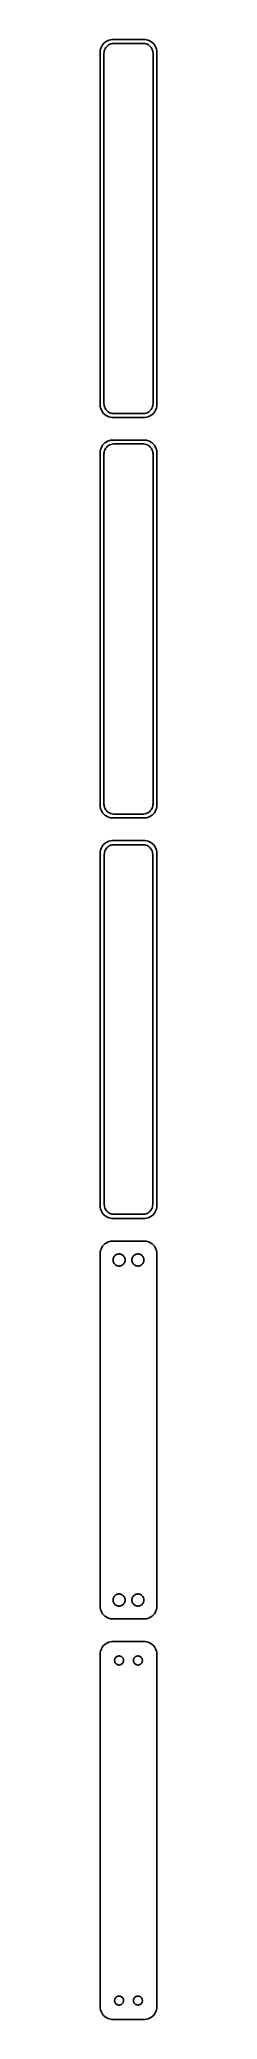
# Model space of a CAD drawing. Header units: metres. Extents: x -11 to 11, y 561 to 1347.
import ezdxf

# ---------------------------------------------------------------- set-up
doc = ezdxf.new("R2010")
doc.units = ezdxf.units.M

msp = doc.modelspace()

# ---------------------------------------------------------------- linework, layer by layer
for p, q in [((-10.6315, 1344.41), (-10.8989, 1343.84)), ((-10.2951, 1344.94), (-10.6315, 1344.41)), ((-9.89484, 1345.42), (-10.2951, 1344.94)), ((-9.43712, 1345.85), (-9.89484, 1345.42)), ((-8.92912, 1346.22), (-9.43712, 1345.85)), ((-8.98605, 1343.85), (-8.66586, 1344.24)), ((-8.37889, 1346.52), (-8.92912, 1346.22)), ((-8.66586, 1344.24), (-8.29968, 1344.58)), ((-7.79507, 1346.76), (-8.37889, 1346.52)), ((-8.29968, 1344.58), (-7.8933, 1344.88)), ((-7.8933, 1344.88), (-7.45311, 1345.12)), ((-7.1869, 1346.91), (-7.79507, 1346.76)), ((-7.45311, 1345.12), (-6.98605, 1345.3)), ((-6.56395, 1346.99), (-7.1869, 1346.91)), ((-6.98605, 1345.3), (-6.49951, 1345.43)), ((6.56395, 1346.99), (-6.56395, 1346.99)), ((-6.49951, 1345.43), (-6.00116, 1345.49)), ((-6.00116, 1345.49), (6.00116, 1345.49)), ((6.00116, 1345.49), (6.49951, 1345.43)), ((6.49951, 1345.43), (6.98605, 1345.3)), ((7.1869, 1346.91), (6.56395, 1346.99)), ((6.98605, 1345.3), (7.45311, 1345.12)), ((7.79507, 1346.76), (7.1869, 1346.91)), ((7.45311, 1345.12), (7.8933, 1344.88)), ((8.37889, 1346.52), (7.79507, 1346.76)), ((7.8933, 1344.88), (8.29968, 1344.58)), ((8.29968, 1344.58), (8.66586, 1344.24)), ((8.92912, 1346.22), (8.37889, 1346.52)), ((8.66586, 1344.24), (8.98605, 1343.85)), ((9.43712, 1345.85), (8.92912, 1346.22)), ((9.89484, 1345.42), (9.43712, 1345.85)), ((10.2951, 1344.94), (9.89484, 1345.42)), ((10.6315, 1344.41), (10.2951, 1344.94)), ((10.8989, 1343.84), (10.6315, 1344.41)), ((-11.2106, 1342.63), (-11.25, 1342)), ((-11.25, 1342), (-11.25, 1202)), ((-11.0929, 1343.24), (-11.2106, 1342.63)), ((-10.8989, 1343.84), (-11.0929, 1343.24)), ((-9.75, 1341.5), (-9.71844, 1342)), ((-9.75, 1202.5), (-9.75, 1341.5)), ((-9.71844, 1342), (-9.62433, 1342.49)), ((-9.62433, 1342.49), (-9.4691, 1342.97)), ((-9.4691, 1342.97), (-9.25522, 1343.43)), ((-9.25522, 1343.43), (-8.98605, 1343.85)), ((8.98605, 1343.85), (9.25522, 1343.43)), ((9.25522, 1343.43), (9.4691, 1342.97)), ((9.4691, 1342.97), (9.62433, 1342.49)), ((9.62433, 1342.49), (9.71844, 1342)), ((9.71844, 1342), (9.75, 1341.5)), ((9.75, 1341.5), (9.75, 1202.5)), ((11.0929, 1343.24), (10.8989, 1343.84)), ((11.2106, 1342.63), (11.0929, 1343.24)), ((11.25, 1342), (11.2106, 1342.63)), ((11.25, 1202), (11.25, 1342)), ((-11.25, 1202), (-11.2106, 1201.37)), ((-11.2106, 1201.37), (-11.0929, 1200.76)), ((-11.0929, 1200.76), (-10.8989, 1200.16)), ((-10.8989, 1200.16), (-10.6315, 1199.59)), ((-10.6315, 1199.59), (-10.2951, 1199.06)), ((-10.2951, 1199.06), (-9.89484, 1198.58)), ((-9.89484, 1198.58), (-9.43712, 1198.15)), ((-9.71844, 1202), (-9.75, 1202.5)), ((-9.62433, 1201.51), (-9.71844, 1202)), ((-9.4691, 1201.03), (-9.62433, 1201.51)), ((-9.25522, 1200.57), (-9.4691, 1201.03)), ((-9.43712, 1198.15), (-8.92912, 1197.78)), ((-8.98605, 1200.15), (-9.25522, 1200.57)), ((-8.66586, 1199.76), (-8.98605, 1200.15)), ((-8.92912, 1197.78), (-8.37889, 1197.48)), ((-8.29968, 1199.42), (-8.66586, 1199.76)), ((-8.37889, 1197.48), (-7.79507, 1197.24)), ((-7.8933, 1199.12), (-8.29968, 1199.42)), ((-7.45311, 1198.88), (-7.8933, 1199.12)), ((-7.79507, 1197.24), (-7.1869, 1197.09)), ((-6.98605, 1198.7), (-7.45311, 1198.88)), ((-7.1869, 1197.09), (-6.56395, 1197.01)), ((-6.49951, 1198.57), (-6.98605, 1198.7)), ((-6.56395, 1197.01), (6.56395, 1197.01)), ((-6.00116, 1198.51), (-6.49951, 1198.57)), ((6.00116, 1198.51), (-6.00116, 1198.51)), ((6.49951, 1198.57), (6.00116, 1198.51)), ((6.98605, 1198.7), (6.49951, 1198.57)), ((6.56395, 1197.01), (7.1869, 1197.09)), ((7.45311, 1198.88), (6.98605, 1198.7)), ((7.1869, 1197.09), (7.79507, 1197.24)), ((7.8933, 1199.12), (7.45311, 1198.88)), ((7.79507, 1197.24), (8.37889, 1197.48)), ((8.29968, 1199.42), (7.8933, 1199.12)), ((8.66586, 1199.76), (8.29968, 1199.42)), ((8.37889, 1197.48), (8.92912, 1197.78)), ((8.98605, 1200.15), (8.66586, 1199.76)), ((8.92912, 1197.78), (9.43712, 1198.15)), ((9.25522, 1200.57), (8.98605, 1200.15)), ((9.4691, 1201.03), (9.25522, 1200.57)), ((9.43712, 1198.15), (9.89484, 1198.58)), ((9.62433, 1201.51), (9.4691, 1201.03)), ((9.71844, 1202), (9.62433, 1201.51)), ((9.75, 1202.5), (9.71844, 1202)), ((9.89484, 1198.58), (10.2951, 1199.06)), ((10.2951, 1199.06), (10.6315, 1199.59)), ((10.6315, 1199.59), (10.8989, 1200.16)), ((10.8989, 1200.16), (11.0929, 1200.76)), ((11.0929, 1200.76), (11.2106, 1201.37)), ((11.2106, 1201.37), (11.25, 1202)), ((-9.43712, 1186.85), (-9.89484, 1186.42)), ((-8.92912, 1187.22), (-9.43712, 1186.85)), ((-8.37889, 1187.52), (-8.92912, 1187.22)), ((-7.79507, 1187.76), (-8.37889, 1187.52)), ((-7.1869, 1187.91), (-7.79507, 1187.76)), ((-6.56395, 1187.99), (-7.1869, 1187.91)), ((6.56395, 1187.99), (-6.56395, 1187.99)), ((7.1869, 1187.91), (6.56395, 1187.99)), ((7.79507, 1187.76), (7.1869, 1187.91)), ((8.37889, 1187.52), (7.79507, 1187.76)), ((8.92912, 1187.22), (8.37889, 1187.52)), ((9.43712, 1186.85), (8.92912, 1187.22)), ((9.89484, 1186.42), (9.43712, 1186.85)), ((-11.2106, 1183.63), (-11.25, 1183)), ((-11.25, 1183), (-11.25, 1043)), ((-11.0929, 1184.24), (-11.2106, 1183.63)), ((-10.8989, 1184.84), (-11.0929, 1184.24)), ((-10.6315, 1185.41), (-10.8989, 1184.84)), ((-10.2951, 1185.94), (-10.6315, 1185.41)), ((-9.89484, 1186.42), (-10.2951, 1185.94)), ((-9.75, 1182.5), (-9.71844, 1183)), ((-9.75, 1043.5), (-9.75, 1182.5)), ((-9.71844, 1183), (-9.62433, 1183.49)), ((-9.62433, 1183.49), (-9.4691, 1183.97)), ((-9.4691, 1183.97), (-9.25522, 1184.43)), ((-9.25522, 1184.43), (-8.98605, 1184.85)), ((-8.98605, 1184.85), (-8.66586, 1185.24)), ((-8.66586, 1185.24), (-8.29968, 1185.58)), ((-8.29968, 1185.58), (-7.8933, 1185.88)), ((-7.8933, 1185.88), (-7.45311, 1186.12)), ((-7.45311, 1186.12), (-6.98605, 1186.3)), ((-6.98605, 1186.3), (-6.49951, 1186.43)), ((-6.49951, 1186.43), (-6.00116, 1186.49)), ((-6.00116, 1186.49), (6.00116, 1186.49)), ((6.00116, 1186.49), (6.49951, 1186.43)), ((6.49951, 1186.43), (6.98605, 1186.3)), ((6.98605, 1186.3), (7.45311, 1186.12)), ((7.45311, 1186.12), (7.8933, 1185.88)), ((7.8933, 1185.88), (8.29968, 1185.58)), ((8.29968, 1185.58), (8.66586, 1185.24)), ((8.66586, 1185.24), (8.98605, 1184.85)), ((8.98605, 1184.85), (9.25522, 1184.43)), ((9.25522, 1184.43), (9.4691, 1183.97)), ((9.4691, 1183.97), (9.62433, 1183.49)), ((9.62433, 1183.49), (9.71844, 1183)), ((9.71844, 1183), (9.75, 1182.5)), ((9.75, 1182.5), (9.75, 1043.5)), ((10.2951, 1185.94), (9.89484, 1186.42)), ((10.6315, 1185.41), (10.2951, 1185.94)), ((10.8989, 1184.84), (10.6315, 1185.41)), ((11.0929, 1184.24), (10.8989, 1184.84)), ((11.2106, 1183.63), (11.0929, 1184.24)), ((11.25, 1183), (11.2106, 1183.63)), ((11.25, 1043), (11.25, 1183)), ((-11.25, 1043), (-11.2106, 1042.37)), ((-11.2106, 1042.37), (-11.0929, 1041.76)), ((-11.0929, 1041.76), (-10.8989, 1041.16)), ((-10.8989, 1041.16), (-10.6315, 1040.59)), ((-10.6315, 1040.59), (-10.2951, 1040.06)), ((-10.2951, 1040.06), (-9.89484, 1039.58)), ((-9.89484, 1039.58), (-9.43712, 1039.15)), ((-9.71844, 1043), (-9.75, 1043.5)), ((-9.62433, 1042.51), (-9.71844, 1043)), ((-9.4691, 1042.03), (-9.62433, 1042.51)), ((-9.25522, 1041.57), (-9.4691, 1042.03)), ((-9.43712, 1039.15), (-8.92912, 1038.78)), ((-8.98605, 1041.15), (-9.25522, 1041.57)), ((-8.66586, 1040.76), (-8.98605, 1041.15)), ((-8.92912, 1038.78), (-8.37889, 1038.48)), ((-8.29968, 1040.42), (-8.66586, 1040.76)), ((-8.37889, 1038.48), (-7.79507, 1038.24)), ((-7.8933, 1040.12), (-8.29968, 1040.42)), ((-7.45311, 1039.88), (-7.8933, 1040.12)), ((-7.79507, 1038.24), (-7.1869, 1038.09)), ((-6.98605, 1039.7), (-7.45311, 1039.88)), ((-7.1869, 1038.09), (-6.56395, 1038.01)), ((-6.49951, 1039.57), (-6.98605, 1039.7)), ((-6.56395, 1038.01), (6.56395, 1038.01)), ((-6.00116, 1039.51), (-6.49951, 1039.57)), ((6.00116, 1039.51), (-6.00116, 1039.51)), ((6.49951, 1039.57), (6.00116, 1039.51)), ((6.98605, 1039.7), (6.49951, 1039.57)), ((6.56395, 1038.01), (7.1869, 1038.09)), ((7.45311, 1039.88), (6.98605, 1039.7)), ((7.1869, 1038.09), (7.79507, 1038.24)), ((7.8933, 1040.12), (7.45311, 1039.88)), ((7.79507, 1038.24), (8.37889, 1038.48)), ((8.29968, 1040.42), (7.8933, 1040.12)), ((8.66586, 1040.76), (8.29968, 1040.42)), ((8.37889, 1038.48), (8.92912, 1038.78)), ((8.98605, 1041.15), (8.66586, 1040.76)), ((8.92912, 1038.78), (9.43712, 1039.15)), ((9.25522, 1041.57), (8.98605, 1041.15)), ((9.4691, 1042.03), (9.25522, 1041.57)), ((9.43712, 1039.15), (9.89484, 1039.58)), ((9.62433, 1042.51), (9.4691, 1042.03)), ((9.71844, 1043), (9.62433, 1042.51)), ((9.75, 1043.5), (9.71844, 1043)), ((9.89484, 1039.58), (10.2951, 1040.06)), ((10.2951, 1040.06), (10.6315, 1040.59)), ((10.6315, 1040.59), (10.8989, 1041.16)), ((10.8989, 1041.16), (11.0929, 1041.76)), ((11.0929, 1041.76), (11.2106, 1042.37)), ((11.2106, 1042.37), (11.25, 1043)), ((-11.2106, 1024.63), (-11.25, 1024)), ((-11.25, 1024), (-11.25, 884)), ((-11.0929, 1025.24), (-11.2106, 1024.63)), ((-10.8989, 1025.84), (-11.0929, 1025.24)), ((-10.6315, 1026.41), (-10.8989, 1025.84)), ((-10.2951, 1026.94), (-10.6315, 1026.41)), ((-9.89484, 1027.42), (-10.2951, 1026.94)), ((-9.43712, 1027.85), (-9.89484, 1027.42)), ((-9.62262, 1023.5), (-9.59209, 1023.99)), ((-9.62262, 884.5), (-9.62262, 1023.5)), ((-9.59209, 1023.99), (-9.50096, 1024.46)), ((-9.50096, 1024.46), (-9.35068, 1024.93)), ((-8.92912, 1028.22), (-9.43712, 1027.85)), ((-9.35068, 1024.93), (-9.1436, 1025.37)), ((-9.1436, 1025.37), (-8.88301, 1025.78)), ((-8.37889, 1028.52), (-8.92912, 1028.22)), ((-8.88301, 1025.78), (-8.57301, 1026.15)), ((-8.57301, 1026.15), (-8.21851, 1026.48)), ((-7.79507, 1028.76), (-8.37889, 1028.52)), ((-8.21851, 1026.48), (-7.82506, 1026.77)), ((-7.82506, 1026.77), (-7.39888, 1027)), ((-7.1869, 1028.91), (-7.79507, 1028.76)), ((-7.39888, 1027), (-6.9467, 1027.18)), ((-6.56395, 1028.99), (-7.1869, 1028.91)), ((-6.9467, 1027.18), (-6.47565, 1027.3)), ((6.56395, 1028.99), (-6.56395, 1028.99)), ((-6.47565, 1027.3), (-5.99316, 1027.36)), ((-5.99316, 1027.36), (5.99316, 1027.36)), ((5.99316, 1027.36), (6.47565, 1027.3)), ((6.47565, 1027.3), (6.9467, 1027.18)), ((7.1869, 1028.91), (6.56395, 1028.99)), ((6.9467, 1027.18), (7.39888, 1027)), ((7.79507, 1028.76), (7.1869, 1028.91)), ((7.39888, 1027), (7.82506, 1026.77)), ((8.37889, 1028.52), (7.79507, 1028.76)), ((7.82506, 1026.77), (8.21851, 1026.48)), ((8.21851, 1026.48), (8.57301, 1026.15)), ((8.92912, 1028.22), (8.37889, 1028.52)), ((8.57301, 1026.15), (8.88301, 1025.78)), ((8.88301, 1025.78), (9.1436, 1025.37)), ((9.43712, 1027.85), (8.92912, 1028.22)), ((9.1436, 1025.37), (9.35068, 1024.93)), ((9.35068, 1024.93), (9.50096, 1024.46)), ((9.89484, 1027.42), (9.43712, 1027.85)), ((9.50096, 1024.46), (9.59209, 1023.99)), ((9.59209, 1023.99), (9.62262, 1023.5)), ((9.62262, 1023.5), (9.62262, 884.5)), ((10.2951, 1026.94), (9.89484, 1027.42)), ((10.6315, 1026.41), (10.2951, 1026.94)), ((10.8989, 1025.84), (10.6315, 1026.41)), ((11.0929, 1025.24), (10.8989, 1025.84)), ((11.2106, 1024.63), (11.0929, 1025.24)), ((11.25, 1024), (11.2106, 1024.63)), ((11.25, 884), (11.25, 1024)), ((-11.25, 884), (-11.2106, 883.373)), ((-11.2106, 883.373), (-11.0929, 882.757)), ((-11.0929, 882.757), (-10.8989, 882.159)), ((-10.8989, 882.159), (-10.6315, 881.591)), ((-10.6315, 881.591), (-10.2951, 881.061)), ((-10.2951, 881.061), (-9.89484, 880.577)), ((-9.89484, 880.577), (-9.43712, 880.147)), ((-9.59209, 884.015), (-9.62262, 884.5)), ((-9.50096, 883.537), (-9.59209, 884.015)), ((-9.35068, 883.074), (-9.50096, 883.537)), ((-9.1436, 882.634), (-9.35068, 883.074)), ((-8.88301, 882.224), (-9.1436, 882.634)), ((-8.57301, 881.849), (-8.88301, 882.224)), ((-8.21851, 881.516), (-8.57301, 881.849)), ((-7.82506, 881.23), (-8.21851, 881.516)), ((-7.39888, 880.996), (-7.82506, 881.23)), ((-6.9467, 880.817), (-7.39888, 880.996)), ((-6.47565, 880.696), (-6.9467, 880.817)), ((-5.99316, 880.635), (-6.47565, 880.696)), ((5.99316, 880.635), (-5.99316, 880.635)), ((6.47565, 880.696), (5.99316, 880.635)), ((6.9467, 880.817), (6.47565, 880.696)), ((7.39888, 880.996), (6.9467, 880.817)), ((7.82506, 881.23), (7.39888, 880.996)), ((8.21851, 881.516), (7.82506, 881.23)), ((8.57301, 881.849), (8.21851, 881.516)), ((8.88301, 882.224), (8.57301, 881.849)), ((9.1436, 882.634), (8.88301, 882.224)), ((9.35068, 883.074), (9.1436, 882.634)), ((9.50096, 883.537), (9.35068, 883.074)), ((9.43712, 880.147), (9.89484, 880.577)), ((9.59209, 884.015), (9.50096, 883.537)), ((9.62262, 884.5), (9.59209, 884.015)), ((9.89484, 880.577), (10.2951, 881.061)), ((10.2951, 881.061), (10.6315, 881.591)), ((10.6315, 881.591), (10.8989, 882.159)), ((10.8989, 882.159), (11.0929, 882.757)), ((11.0929, 882.757), (11.2106, 883.373)), ((11.2106, 883.373), (11.25, 884)), ((-9.43712, 880.147), (-8.92912, 879.778)), ((-8.92912, 879.778), (-8.37889, 879.476)), ((-8.37889, 879.476), (-7.79507, 879.245)), ((-7.79507, 879.245), (-7.1869, 879.089)), ((-7.1869, 879.089), (-6.56395, 879.01)), ((-6.56395, 879.01), (6.56395, 879.01)), ((6.56395, 879.01), (7.1869, 879.089)), ((7.1869, 879.089), (7.79507, 879.245)), ((7.79507, 879.245), (8.37889, 879.476)), ((8.37889, 879.476), (8.92912, 879.778)), ((8.92912, 879.778), (9.43712, 880.147)), ((-11.2106, 865.627), (-11.25, 865)), ((-11.25, 865), (-11.25, 725)), ((-11.0929, 866.243), (-11.2106, 865.627)), ((-10.8989, 866.841), (-11.0929, 866.243)), ((-10.6315, 867.409), (-10.8989, 866.841)), ((-10.2951, 867.939), (-10.6315, 867.409)), ((-9.89484, 868.423), (-10.2951, 867.939)), ((-9.43712, 868.853), (-9.89484, 868.423)), ((-8.92912, 869.222), (-9.43712, 868.853)), ((-8.37889, 869.524), (-8.92912, 869.222)), ((-7.79507, 869.755), (-8.37889, 869.524)), ((-7.1869, 869.911), (-7.79507, 869.755)), ((-6.56395, 869.99), (-7.1869, 869.911)), ((6.56395, 869.99), (-6.56395, 869.99)), ((-5.03598, 864.526), (-4.77187, 864.672)), ((-4.77187, 864.672), (-4.49164, 864.783)), ((-4.49164, 864.783), (-4.19971, 864.857)), ((-4.19971, 864.857), (-3.9007, 864.895)), ((-3.9007, 864.895), (-3.59929, 864.895)), ((-3.59929, 864.895), (-3.30028, 864.857)), ((-3.30028, 864.857), (-3.00835, 864.783)), ((-3.00835, 864.783), (-2.72812, 864.672)), ((-2.72812, 864.672), (-2.464, 864.526)), ((2.464, 864.526), (2.72812, 864.672)), ((2.72812, 864.672), (3.00835, 864.783)), ((3.00835, 864.783), (3.30028, 864.857)), ((3.30028, 864.857), (3.59929, 864.895)), ((3.59929, 864.895), (3.9007, 864.895)), ((3.9007, 864.895), (4.19971, 864.857)), ((4.19971, 864.857), (4.49164, 864.783)), ((4.49164, 864.783), (4.77187, 864.672)), ((4.77187, 864.672), (5.03598, 864.526)), ((7.1869, 869.911), (6.56395, 869.99)), ((7.79507, 869.755), (7.1869, 869.911)), ((8.37889, 869.524), (7.79507, 869.755)), ((8.92912, 869.222), (8.37889, 869.524)), ((9.43712, 868.853), (8.92912, 869.222)), ((9.89484, 868.423), (9.43712, 868.853)), ((10.2951, 867.939), (9.89484, 868.423)), ((10.6315, 867.409), (10.2951, 867.939)), ((10.8989, 866.841), (10.6315, 867.409)), ((11.0929, 866.243), (10.8989, 866.841)), ((11.2106, 865.627), (11.0929, 866.243)), ((11.25, 865), (11.2106, 865.627)), ((11.25, 725), (11.25, 865)), ((-6.14999, 862.5), (-6.13107, 862.801)), ((-6.13107, 862.199), (-6.14999, 862.5)), ((-6.13107, 862.801), (-6.07458, 863.097)), ((-6.07458, 861.903), (-6.13107, 862.199)), ((-6.07458, 863.097), (-5.98146, 863.383)), ((-5.98146, 861.617), (-6.07458, 861.903)), ((-5.98146, 863.383), (-5.85313, 863.656)), ((-5.85313, 861.344), (-5.98146, 861.617)), ((-5.85313, 863.656), (-5.69164, 863.911)), ((-5.69164, 861.089), (-5.85313, 861.344)), ((-5.69164, 863.911), (-5.49951, 864.143)), ((-5.49951, 860.857), (-5.69164, 861.089)), ((-5.49951, 864.143), (-5.27982, 864.349)), ((-5.27982, 860.651), (-5.49951, 860.857)), ((-5.27982, 864.349), (-5.03598, 864.526)), ((-5.03598, 860.474), (-5.27982, 860.651)), ((-4.77187, 860.328), (-5.03598, 860.474)), ((-4.49164, 860.217), (-4.77187, 860.328)), ((-4.19971, 860.143), (-4.49164, 860.217)), ((-3.9007, 860.105), (-4.19971, 860.143)), ((-3.59929, 860.105), (-3.9007, 860.105)), ((-3.30028, 860.143), (-3.59929, 860.105)), ((-3.00835, 860.217), (-3.30028, 860.143)), ((-2.72812, 860.328), (-3.00835, 860.217)), ((-2.464, 860.474), (-2.72812, 860.328)), ((-2.464, 864.526), (-2.22017, 864.349)), ((-2.22017, 860.651), (-2.464, 860.474)), ((-2.22017, 864.349), (-2.00047, 864.143)), ((-2.00047, 860.857), (-2.22017, 860.651)), ((-2.00047, 864.143), (-1.80835, 863.911)), ((-1.80835, 861.089), (-2.00047, 860.857)), ((-1.80835, 863.911), (-1.64685, 863.656)), ((-1.64685, 861.344), (-1.80835, 861.089)), ((-1.64685, 863.656), (-1.51852, 863.383)), ((-1.51852, 861.617), (-1.64685, 861.344)), ((-1.51852, 863.383), (-1.4254, 863.097)), ((-1.4254, 861.903), (-1.51852, 861.617)), ((-1.4254, 863.097), (-1.36891, 862.801)), ((-1.36891, 862.199), (-1.4254, 861.903)), ((-1.36891, 862.801), (-1.34999, 862.5)), ((-1.34999, 862.5), (-1.36891, 862.199)), ((1.34999, 862.5), (1.36891, 862.801)), ((1.36891, 862.199), (1.34999, 862.5)), ((1.36891, 862.801), (1.4254, 863.097)), ((1.4254, 861.903), (1.36891, 862.199)), ((1.4254, 863.097), (1.51852, 863.383)), ((1.51852, 861.617), (1.4254, 861.903)), ((1.51852, 863.383), (1.64685, 863.656)), ((1.64685, 861.344), (1.51852, 861.617)), ((1.64685, 863.656), (1.80835, 863.911)), ((1.80835, 861.089), (1.64685, 861.344)), ((1.80835, 863.911), (2.00047, 864.143)), ((2.00047, 860.857), (1.80835, 861.089)), ((2.00047, 864.143), (2.22017, 864.349)), ((2.22017, 860.651), (2.00047, 860.857)), ((2.22017, 864.349), (2.464, 864.526)), ((2.464, 860.474), (2.22017, 860.651)), ((2.72812, 860.328), (2.464, 860.474)), ((3.00835, 860.217), (2.72812, 860.328)), ((3.30028, 860.143), (3.00835, 860.217)), ((3.59929, 860.105), (3.30028, 860.143)), ((3.9007, 860.105), (3.59929, 860.105)), ((4.19971, 860.143), (3.9007, 860.105)), ((4.49164, 860.217), (4.19971, 860.143)), ((4.77187, 860.328), (4.49164, 860.217)), ((5.03598, 860.474), (4.77187, 860.328)), ((5.03598, 864.526), (5.27982, 864.349)), ((5.27982, 860.651), (5.03598, 860.474)), ((5.27982, 864.349), (5.49951, 864.143)), ((5.49951, 860.857), (5.27982, 860.651)), ((5.49951, 864.143), (5.69164, 863.911)), ((5.69164, 861.089), (5.49951, 860.857)), ((5.69164, 863.911), (5.85313, 863.656)), ((5.85313, 861.344), (5.69164, 861.089)), ((5.85313, 863.656), (5.98146, 863.383)), ((5.98146, 861.617), (5.85313, 861.344)), ((5.98146, 863.383), (6.07458, 863.097)), ((6.07458, 861.903), (5.98146, 861.617)), ((6.07458, 863.097), (6.13107, 862.801)), ((6.13107, 862.199), (6.07458, 861.903)), ((6.13107, 862.801), (6.14999, 862.5)), ((6.14999, 862.5), (6.13107, 862.199)), ((-11.25, 725), (-11.2106, 724.373)), ((-11.2106, 724.373), (-11.0929, 723.757)), ((-11.0929, 723.757), (-10.8989, 723.159)), ((-10.8989, 723.159), (-10.6315, 722.591)), ((-6.14999, 727.5), (-6.13107, 727.801)), ((-6.13107, 727.199), (-6.14999, 727.5)), ((-6.13107, 727.801), (-6.07458, 728.097)), ((-6.07458, 726.903), (-6.13107, 727.199)), ((-6.07458, 728.097), (-5.98146, 728.383)), ((-5.98146, 726.617), (-6.07458, 726.903)), ((-5.98146, 728.383), (-5.85313, 728.656)), ((-5.85313, 726.344), (-5.98146, 726.617)), ((-5.85313, 728.656), (-5.69164, 728.911)), ((-5.69164, 726.089), (-5.85313, 726.344)), ((-5.69164, 728.911), (-5.49951, 729.143)), ((-5.49951, 725.857), (-5.69164, 726.089)), ((-5.49951, 729.143), (-5.27982, 729.349)), ((-5.27982, 725.651), (-5.49951, 725.857)), ((-5.27982, 729.349), (-5.03598, 729.526)), ((-5.03598, 725.474), (-5.27982, 725.651)), ((-5.03598, 729.526), (-4.77187, 729.672)), ((-4.77187, 725.328), (-5.03598, 725.474)), ((-4.77187, 729.672), (-4.49164, 729.783)), ((-4.49164, 725.217), (-4.77187, 725.328)), ((-4.49164, 729.783), (-4.19971, 729.857)), ((-4.19971, 725.143), (-4.49164, 725.217)), ((-4.19971, 729.857), (-3.9007, 729.895)), ((-3.9007, 725.105), (-4.19971, 725.143)), ((-3.9007, 729.895), (-3.59929, 729.895)), ((-3.59929, 725.105), (-3.9007, 725.105)), ((-3.59929, 729.895), (-3.30028, 729.857)), ((-3.30028, 725.143), (-3.59929, 725.105)), ((-3.30028, 729.857), (-3.00835, 729.783)), ((-3.00835, 725.217), (-3.30028, 725.143)), ((-3.00835, 729.783), (-2.72812, 729.672)), ((-2.72812, 725.328), (-3.00835, 725.217)), ((-2.72812, 729.672), (-2.464, 729.526)), ((-2.464, 725.474), (-2.72812, 725.328)), ((-2.464, 729.526), (-2.22017, 729.349)), ((-2.22017, 725.651), (-2.464, 725.474)), ((-2.22017, 729.349), (-2.00047, 729.143)), ((-2.00047, 725.857), (-2.22017, 725.651)), ((-2.00047, 729.143), (-1.80835, 728.911)), ((-1.80835, 726.089), (-2.00047, 725.857)), ((-1.80835, 728.911), (-1.64685, 728.656)), ((-1.64685, 726.344), (-1.80835, 726.089)), ((-1.64685, 728.656), (-1.51852, 728.383)), ((-1.51852, 726.617), (-1.64685, 726.344)), ((-1.51852, 728.383), (-1.4254, 728.097)), ((-1.4254, 726.903), (-1.51852, 726.617)), ((-1.4254, 728.097), (-1.36891, 727.801)), ((-1.36891, 727.199), (-1.4254, 726.903)), ((-1.36891, 727.801), (-1.34999, 727.5)), ((-1.34999, 727.5), (-1.36891, 727.199)), ((1.34999, 727.5), (1.36891, 727.801)), ((1.36891, 727.199), (1.34999, 727.5)), ((1.36891, 727.801), (1.4254, 728.097)), ((1.4254, 726.903), (1.36891, 727.199)), ((1.4254, 728.097), (1.51852, 728.383)), ((1.51852, 726.617), (1.4254, 726.903)), ((1.51852, 728.383), (1.64685, 728.656)), ((1.64685, 726.344), (1.51852, 726.617)), ((1.64685, 728.656), (1.80835, 728.911)), ((1.80835, 726.089), (1.64685, 726.344)), ((1.80835, 728.911), (2.00047, 729.143)), ((2.00047, 725.857), (1.80835, 726.089)), ((2.00047, 729.143), (2.22017, 729.349)), ((2.22017, 725.651), (2.00047, 725.857)), ((2.22017, 729.349), (2.464, 729.526)), ((2.464, 725.474), (2.22017, 725.651)), ((2.464, 729.526), (2.72812, 729.672)), ((2.72812, 725.328), (2.464, 725.474)), ((2.72812, 729.672), (3.00835, 729.783)), ((3.00835, 725.217), (2.72812, 725.328)), ((3.00835, 729.783), (3.30028, 729.857)), ((3.30028, 725.143), (3.00835, 725.217)), ((3.30028, 729.857), (3.59929, 729.895)), ((3.59929, 725.105), (3.30028, 725.143)), ((3.59929, 729.895), (3.9007, 729.895)), ((3.9007, 725.105), (3.59929, 725.105)), ((3.9007, 729.895), (4.19971, 729.857)), ((4.19971, 725.143), (3.9007, 725.105)), ((4.19971, 729.857), (4.49164, 729.783)), ((4.49164, 725.217), (4.19971, 725.143)), ((4.49164, 729.783), (4.77187, 729.672)), ((4.77187, 725.328), (4.49164, 725.217)), ((4.77187, 729.672), (5.03598, 729.526)), ((5.03598, 725.474), (4.77187, 725.328)), ((5.03598, 729.526), (5.27982, 729.349)), ((5.27982, 725.651), (5.03598, 725.474)), ((5.27982, 729.349), (5.49951, 729.143)), ((5.49951, 725.857), (5.27982, 725.651)), ((5.49951, 729.143), (5.69164, 728.911)), ((5.69164, 726.089), (5.49951, 725.857)), ((5.69164, 728.911), (5.85313, 728.656)), ((5.85313, 726.344), (5.69164, 726.089)), ((5.85313, 728.656), (5.98146, 728.383)), ((5.98146, 726.617), (5.85313, 726.344)), ((5.98146, 728.383), (6.07458, 728.097)), ((6.07458, 726.903), (5.98146, 726.617)), ((6.07458, 728.097), (6.13107, 727.801)), ((6.13107, 727.199), (6.07458, 726.903)), ((6.13107, 727.801), (6.14999, 727.5)), ((6.14999, 727.5), (6.13107, 727.199)), ((10.6315, 722.591), (10.8989, 723.159)), ((10.8989, 723.159), (11.0929, 723.757)), ((11.0929, 723.757), (11.2106, 724.373)), ((11.2106, 724.373), (11.25, 725)), ((-10.6315, 722.591), (-10.2951, 722.061)), ((-10.2951, 722.061), (-9.89484, 721.577)), ((-9.89484, 721.577), (-9.43712, 721.147)), ((-9.43712, 721.147), (-8.92912, 720.778)), ((-8.92912, 720.778), (-8.37889, 720.476)), ((-8.37889, 720.476), (-7.79507, 720.245)), ((-7.79507, 720.245), (-7.1869, 720.089)), ((-7.1869, 720.089), (-6.56395, 720.01)), ((-6.56395, 720.01), (6.56395, 720.01)), ((6.56395, 720.01), (7.1869, 720.089)), ((7.1869, 720.089), (7.79507, 720.245)), ((7.79507, 720.245), (8.37889, 720.476)), ((8.37889, 720.476), (8.92912, 720.778)), ((8.92912, 720.778), (9.43712, 721.147)), ((9.43712, 721.147), (9.89484, 721.577)), ((9.89484, 721.577), (10.2951, 722.061)), ((10.2951, 722.061), (10.6315, 722.591)), ((-10.8989, 707.841), (-11.0929, 707.243)), ((-10.6315, 708.409), (-10.8989, 707.841)), ((-10.2951, 708.939), (-10.6315, 708.409)), ((-9.89484, 709.423), (-10.2951, 708.939)), ((-9.43712, 709.853), (-9.89484, 709.423)), ((-8.92912, 710.222), (-9.43712, 709.853)), ((-8.37889, 710.524), (-8.92912, 710.222)), ((-7.79507, 710.755), (-8.37889, 710.524)), ((-7.1869, 710.911), (-7.79507, 710.755)), ((-6.56395, 710.99), (-7.1869, 710.911)), ((6.56395, 710.99), (-6.56395, 710.99)), ((7.1869, 710.911), (6.56395, 710.99)), ((7.79507, 710.755), (7.1869, 710.911)), ((8.37889, 710.524), (7.79507, 710.755)), ((8.92912, 710.222), (8.37889, 710.524)), ((9.43712, 709.853), (8.92912, 710.222)), ((9.89484, 709.423), (9.43712, 709.853)), ((10.2951, 708.939), (9.89484, 709.423)), ((10.6315, 708.409), (10.2951, 708.939)), ((10.8989, 707.841), (10.6315, 708.409)), ((11.0929, 707.243), (10.8989, 707.841)), ((-11.2106, 706.627), (-11.25, 706)), ((-11.25, 706), (-11.25, 566)), ((-11.0929, 707.243), (-11.2106, 706.627)), ((-5.54999, 703.5), (-5.5358, 703.726)), ((-5.5358, 703.274), (-5.54999, 703.5)), ((-5.5358, 703.726), (-5.49344, 703.948)), ((-5.49344, 703.052), (-5.5358, 703.274)), ((-5.49344, 703.948), (-5.42358, 704.163)), ((-5.42358, 702.837), (-5.49344, 703.052)), ((-5.42358, 704.163), (-5.32735, 704.367)), ((-5.32735, 702.633), (-5.42358, 702.837)), ((-5.32735, 704.367), (-5.20622, 704.558)), ((-5.20622, 702.442), (-5.32735, 702.633)), ((-5.20622, 704.558), (-5.06213, 704.732)), ((-5.06213, 702.268), (-5.20622, 702.442)), ((-5.06213, 704.732), (-4.89735, 704.887)), ((-4.89735, 702.113), (-5.06213, 702.268)), ((-4.89735, 704.887), (-4.71448, 705.02)), ((-4.71448, 701.98), (-4.89735, 702.113)), ((-4.71448, 705.02), (-4.51639, 705.129)), ((-4.51639, 701.871), (-4.71448, 701.98)), ((-4.51639, 705.129), (-4.30623, 705.212)), ((-4.30623, 701.788), (-4.51639, 701.871)), ((-4.30623, 705.212), (-4.08728, 705.268)), ((-4.08728, 701.732), (-4.30623, 701.788)), ((-4.08728, 705.268), (-3.86302, 705.296)), ((-3.86302, 701.704), (-4.08728, 701.732)), ((-3.86302, 705.296), (-3.63696, 705.296)), ((-3.63696, 701.704), (-3.86302, 701.704)), ((-3.63696, 705.296), (-3.4127, 705.268)), ((-3.4127, 701.732), (-3.63696, 701.704)), ((-3.4127, 705.268), (-3.19376, 705.212)), ((-3.19376, 701.788), (-3.4127, 701.732)), ((-3.19376, 705.212), (-2.9836, 705.129)), ((-2.9836, 701.871), (-3.19376, 701.788)), ((-2.9836, 705.129), (-2.78551, 705.02)), ((-2.78551, 701.98), (-2.9836, 701.871)), ((-2.78551, 705.02), (-2.60263, 704.887)), ((-2.60263, 702.113), (-2.78551, 701.98)), ((-2.60263, 704.887), (-2.43785, 704.732)), ((-2.43785, 702.268), (-2.60263, 702.113)), ((-2.43785, 704.732), (-2.29376, 704.558)), ((-2.29376, 702.442), (-2.43785, 702.268)), ((-2.29376, 704.558), (-2.17264, 704.367)), ((-2.17264, 702.633), (-2.29376, 702.442)), ((-2.17264, 704.367), (-2.0764, 704.163)), ((-2.0764, 702.837), (-2.17264, 702.633)), ((-2.0764, 704.163), (-2.00655, 703.948)), ((-2.00655, 703.052), (-2.0764, 702.837)), ((-2.00655, 703.948), (-1.96419, 703.726)), ((-1.96419, 703.274), (-2.00655, 703.052)), ((-1.96419, 703.726), (-1.95, 703.5)), ((-1.95, 703.5), (-1.96419, 703.274)), ((1.95, 703.5), (1.96419, 703.726)), ((1.96419, 703.274), (1.95, 703.5)), ((1.96419, 703.726), (2.00655, 703.948)), ((2.00655, 703.052), (1.96419, 703.274)), ((2.00655, 703.948), (2.0764, 704.163)), ((2.0764, 702.837), (2.00655, 703.052)), ((2.0764, 704.163), (2.17264, 704.367)), ((2.17264, 702.633), (2.0764, 702.837)), ((2.17264, 704.367), (2.29376, 704.558)), ((2.29376, 702.442), (2.17264, 702.633)), ((2.29376, 704.558), (2.43785, 704.732)), ((2.43785, 702.268), (2.29376, 702.442)), ((2.43785, 704.732), (2.60263, 704.887)), ((2.60263, 702.113), (2.43785, 702.268)), ((2.60263, 704.887), (2.78551, 705.02)), ((2.78551, 701.98), (2.60263, 702.113)), ((2.78551, 705.02), (2.9836, 705.129)), ((2.9836, 701.871), (2.78551, 701.98)), ((2.9836, 705.129), (3.19376, 705.212)), ((3.19376, 701.788), (2.9836, 701.871)), ((3.19376, 705.212), (3.4127, 705.268)), ((3.4127, 701.732), (3.19376, 701.788)), ((3.4127, 705.268), (3.63696, 705.296)), ((3.63696, 701.704), (3.4127, 701.732)), ((3.63696, 705.296), (3.86302, 705.296)), ((3.86302, 701.704), (3.63696, 701.704)), ((3.86302, 705.296), (4.08728, 705.268)), ((4.08728, 701.732), (3.86302, 701.704)), ((4.08728, 705.268), (4.30623, 705.212)), ((4.30623, 701.788), (4.08728, 701.732)), ((4.30623, 705.212), (4.51639, 705.129)), ((4.51639, 701.871), (4.30623, 701.788)), ((4.51639, 705.129), (4.71448, 705.02)), ((4.71448, 701.98), (4.51639, 701.871)), ((4.71448, 705.02), (4.89735, 704.887)), ((4.89735, 702.113), (4.71448, 701.98)), ((4.89735, 704.887), (5.06213, 704.732)), ((5.06213, 702.268), (4.89735, 702.113)), ((5.06213, 704.732), (5.20622, 704.558)), ((5.20622, 702.442), (5.06213, 702.268)), ((5.20622, 704.558), (5.32735, 704.367)), ((5.32735, 702.633), (5.20622, 702.442)), ((5.32735, 704.367), (5.42358, 704.163)), ((5.42358, 702.837), (5.32735, 702.633)), ((5.42358, 704.163), (5.49344, 703.948)), ((5.49344, 703.052), (5.42358, 702.837)), ((5.49344, 703.948), (5.5358, 703.726)), ((5.5358, 703.274), (5.49344, 703.052)), ((5.5358, 703.726), (5.54999, 703.5)), ((5.54999, 703.5), (5.5358, 703.274)), ((11.2106, 706.627), (11.0929, 707.243)), ((11.25, 706), (11.2106, 706.627)), ((11.25, 566), (11.25, 706)), ((-11.25, 566), (-11.2106, 565.373)), ((-5.54999, 568.5), (-5.5358, 568.726)), ((-5.5358, 568.274), (-5.54999, 568.5)), ((-5.5358, 568.726), (-5.49344, 568.948)), ((-5.49344, 568.052), (-5.5358, 568.274)), ((-5.49344, 568.948), (-5.42358, 569.163)), ((-5.42358, 567.837), (-5.49344, 568.052)), ((-5.42358, 569.163), (-5.32735, 569.367)), ((-5.32735, 567.633), (-5.42358, 567.837)), ((-5.32735, 569.367), (-5.20622, 569.558)), ((-5.20622, 567.442), (-5.32735, 567.633)), ((-5.20622, 569.558), (-5.06213, 569.732)), ((-5.06213, 567.268), (-5.20622, 567.442)), ((-5.06213, 569.732), (-4.89735, 569.887)), ((-4.89735, 567.113), (-5.06213, 567.268)), ((-4.89735, 569.887), (-4.71448, 570.02)), ((-4.71448, 566.98), (-4.89735, 567.113)), ((-4.71448, 570.02), (-4.51639, 570.129)), ((-4.51639, 566.871), (-4.71448, 566.98)), ((-4.51639, 570.129), (-4.30623, 570.212)), ((-4.30623, 566.788), (-4.51639, 566.871)), ((-4.30623, 570.212), (-4.08728, 570.268)), ((-4.08728, 566.732), (-4.30623, 566.788)), ((-4.08728, 570.268), (-3.86302, 570.296)), ((-3.86302, 566.704), (-4.08728, 566.732)), ((-3.86302, 570.296), (-3.63696, 570.296)), ((-3.63696, 566.704), (-3.86302, 566.704)), ((-3.63696, 570.296), (-3.4127, 570.268)), ((-3.4127, 566.732), (-3.63696, 566.704)), ((-3.4127, 570.268), (-3.19376, 570.212)), ((-3.19376, 566.788), (-3.4127, 566.732)), ((-3.19376, 570.212), (-2.9836, 570.129)), ((-2.9836, 566.871), (-3.19376, 566.788)), ((-2.9836, 570.129), (-2.78551, 570.02)), ((-2.78551, 566.98), (-2.9836, 566.871)), ((-2.78551, 570.02), (-2.60263, 569.887)), ((-2.60263, 567.113), (-2.78551, 566.98)), ((-2.60263, 569.887), (-2.43785, 569.732)), ((-2.43785, 567.268), (-2.60263, 567.113)), ((-2.43785, 569.732), (-2.29376, 569.558)), ((-2.29376, 567.442), (-2.43785, 567.268)), ((-2.29376, 569.558), (-2.17264, 569.367)), ((-2.17264, 567.633), (-2.29376, 567.442)), ((-2.17264, 569.367), (-2.0764, 569.163)), ((-2.0764, 567.837), (-2.17264, 567.633)), ((-2.0764, 569.163), (-2.00655, 568.948)), ((-2.00655, 568.052), (-2.0764, 567.837)), ((-2.00655, 568.948), (-1.96419, 568.726)), ((-1.96419, 568.274), (-2.00655, 568.052)), ((-1.96419, 568.726), (-1.95, 568.5)), ((-1.95, 568.5), (-1.96419, 568.274)), ((1.95, 568.5), (1.96419, 568.726)), ((1.96419, 568.274), (1.95, 568.5)), ((1.96419, 568.726), (2.00655, 568.948)), ((2.00655, 568.052), (1.96419, 568.274)), ((2.00655, 568.948), (2.0764, 569.163)), ((2.0764, 567.837), (2.00655, 568.052)), ((2.0764, 569.163), (2.17264, 569.367)), ((2.17264, 567.633), (2.0764, 567.837)), ((2.17264, 569.367), (2.29376, 569.558)), ((2.29376, 567.442), (2.17264, 567.633)), ((2.29376, 569.558), (2.43785, 569.732)), ((2.43785, 567.268), (2.29376, 567.442)), ((2.43785, 569.732), (2.60263, 569.887)), ((2.60263, 567.113), (2.43785, 567.268)), ((2.60263, 569.887), (2.78551, 570.02)), ((2.78551, 566.98), (2.60263, 567.113)), ((2.78551, 570.02), (2.9836, 570.129)), ((2.9836, 566.871), (2.78551, 566.98)), ((2.9836, 570.129), (3.19376, 570.212)), ((3.19376, 566.788), (2.9836, 566.871)), ((3.19376, 570.212), (3.4127, 570.268)), ((3.4127, 566.732), (3.19376, 566.788)), ((3.4127, 570.268), (3.63696, 570.296)), ((3.63696, 566.704), (3.4127, 566.732)), ((3.63696, 570.296), (3.86302, 570.296)), ((3.86302, 566.704), (3.63696, 566.704)), ((3.86302, 570.296), (4.08728, 570.268)), ((4.08728, 566.732), (3.86302, 566.704)), ((4.08728, 570.268), (4.30623, 570.212)), ((4.30623, 566.788), (4.08728, 566.732)), ((4.30623, 570.212), (4.51639, 570.129)), ((4.51639, 566.871), (4.30623, 566.788)), ((4.51639, 570.129), (4.71448, 570.02)), ((4.71448, 566.98), (4.51639, 566.871)), ((4.71448, 570.02), (4.89735, 569.887)), ((4.89735, 567.113), (4.71448, 566.98)), ((4.89735, 569.887), (5.06213, 569.732)), ((5.06213, 567.268), (4.89735, 567.113)), ((5.06213, 569.732), (5.20622, 569.558)), ((5.20622, 567.442), (5.06213, 567.268)), ((5.20622, 569.558), (5.32735, 569.367)), ((5.32735, 567.633), (5.20622, 567.442)), ((5.32735, 569.367), (5.42358, 569.163)), ((5.42358, 567.837), (5.32735, 567.633)), ((5.42358, 569.163), (5.49344, 568.948)), ((5.49344, 568.052), (5.42358, 567.837)), ((5.49344, 568.948), (5.5358, 568.726)), ((5.5358, 568.274), (5.49344, 568.052)), ((5.5358, 568.726), (5.54999, 568.5)), ((5.54999, 568.5), (5.5358, 568.274)), ((11.2106, 565.373), (11.25, 566)), ((-11.2106, 565.373), (-11.0929, 564.757)), ((-11.0929, 564.757), (-10.8989, 564.159)), ((-10.8989, 564.159), (-10.6315, 563.591)), ((-10.6315, 563.591), (-10.2951, 563.061)), ((-10.2951, 563.061), (-9.89484, 562.577)), ((-9.89484, 562.577), (-9.43712, 562.147)), ((-9.43712, 562.147), (-8.92912, 561.778)), ((-8.92912, 561.778), (-8.37889, 561.476)), ((-8.37889, 561.476), (-7.79507, 561.245)), ((-7.79507, 561.245), (-7.1869, 561.089)), ((-7.1869, 561.089), (-6.56395, 561.01)), ((-6.56395, 561.01), (6.56395, 561.01)), ((6.56395, 561.01), (7.1869, 561.089)), ((7.1869, 561.089), (7.79507, 561.245)), ((7.79507, 561.245), (8.37889, 561.476)), ((8.37889, 561.476), (8.92912, 561.778)), ((8.92912, 561.778), (9.43712, 562.147)), ((9.43712, 562.147), (9.89484, 562.577)), ((9.89484, 562.577), (10.2951, 563.061)), ((10.2951, 563.061), (10.6315, 563.591)), ((10.6315, 563.591), (10.8989, 564.159)), ((10.8989, 564.159), (11.0929, 564.757)), ((11.0929, 564.757), (11.2106, 565.373))]:
    msp.add_line(p, q)

doc.saveas('drawing.dxf')
